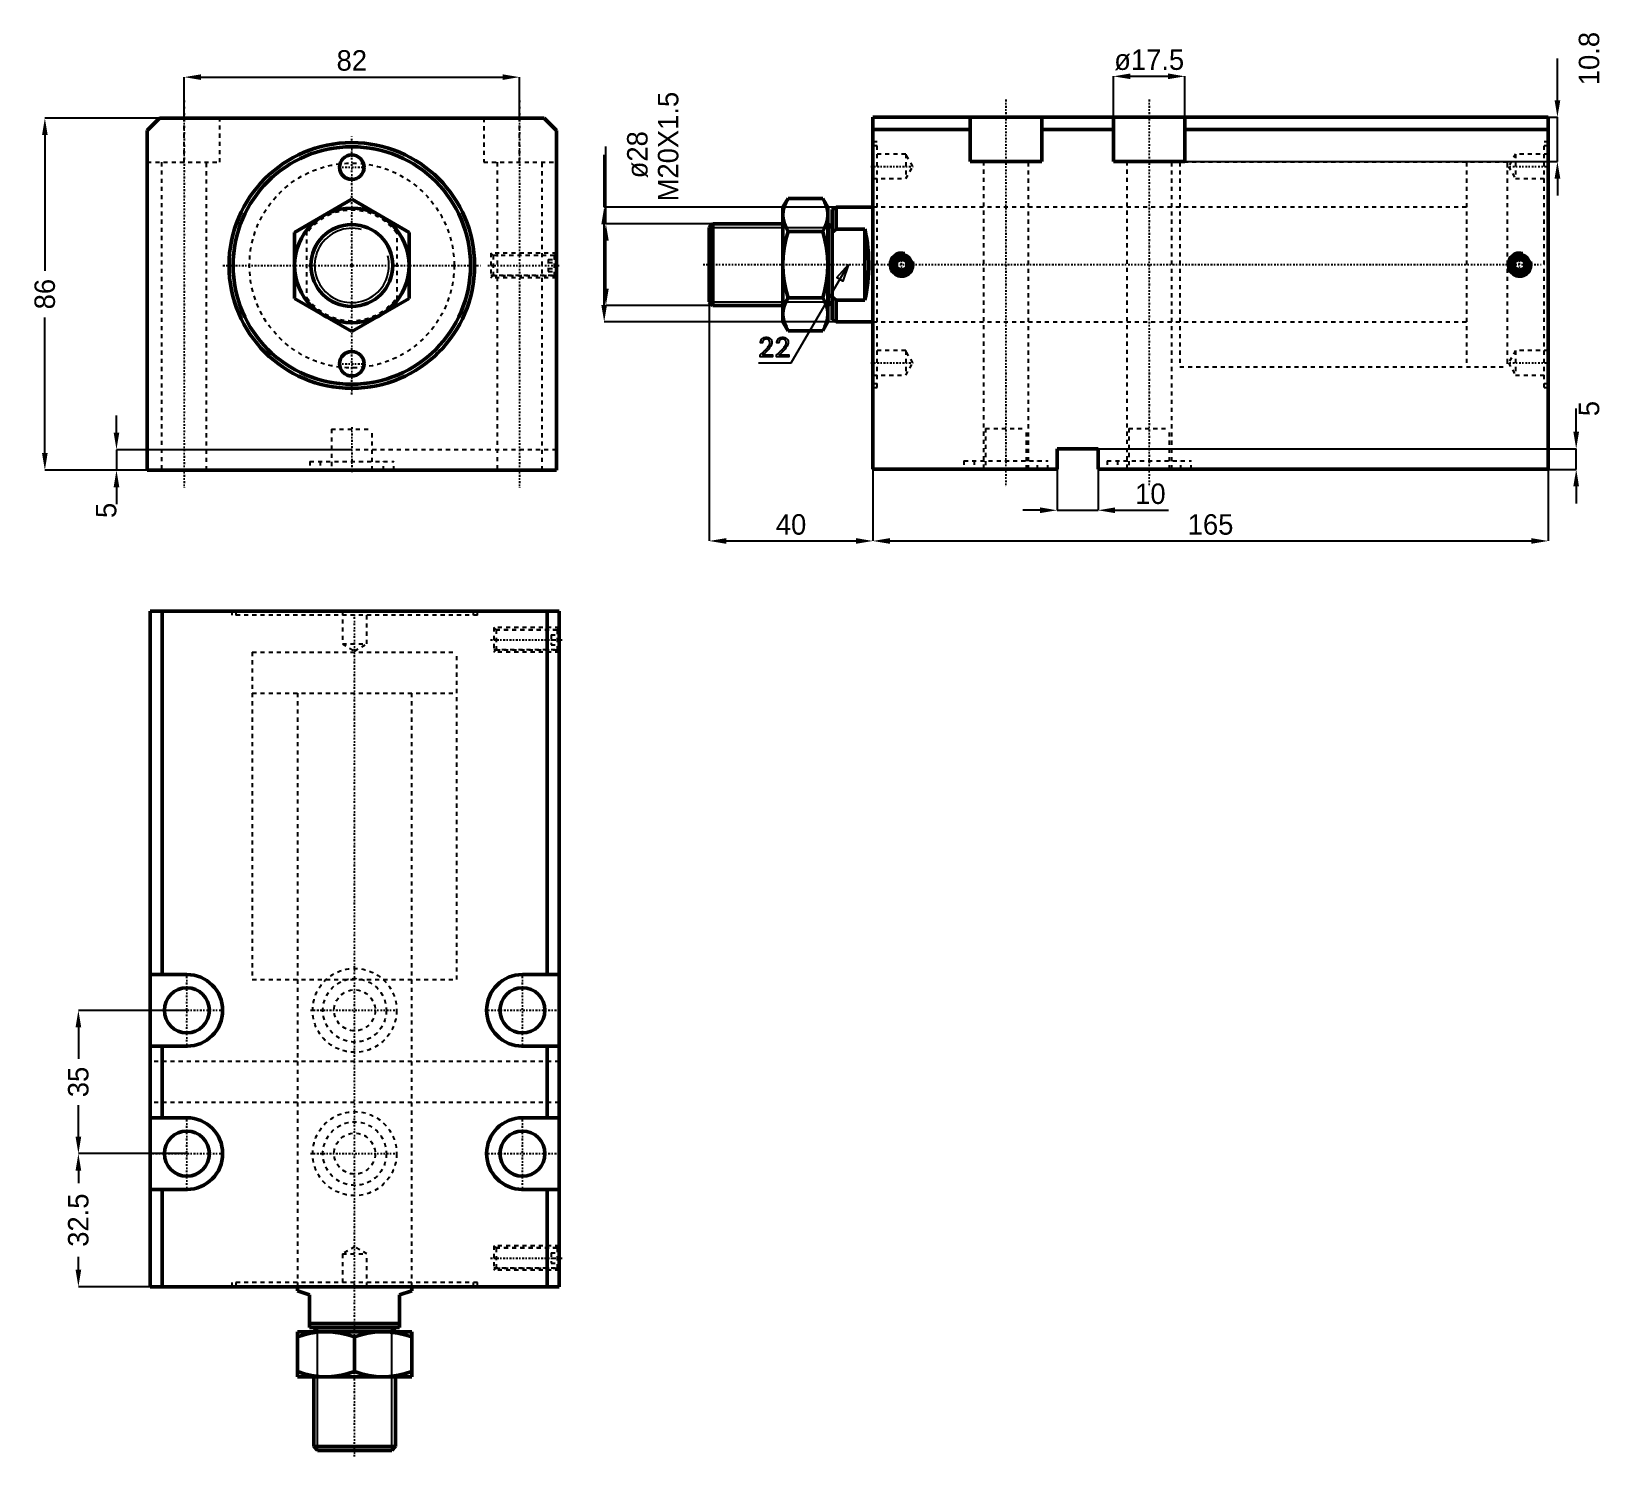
# Model space of a CAD drawing. Header units: millimetres. Extents: x -78 to 306, y -291 to 57.
import ezdxf

# ---------------------------------------------------------------- set-up
doc = ezdxf.new("R2010")
doc.units = ezdxf.units.MM
doc.linetypes.add('Center', pattern=[1.5, 0.45, -0.5, 0.05, -0.5])
doc.linetypes.add('Dashed', pattern=[2, 1, -1])
for name, color, linetype, lineweight in [('2d ConnectionPoints', 7, 'Continuous', 50), ('AM_0', 7, 'Continuous', 50), ('AM_5', 3, 'Continuous', 25), ('AM_7', 7, 'Center', 25), ('AM_9', 6, 'Dashed', 25)]:
    doc.layers.add(name, color=color, linetype=linetype, lineweight=lineweight)
doc.dimstyles.new('ISO-25', dxfattribs={"dimtxt": 2.5, "dimasz": 2.5, "dimexe": 1.25, "dimexo": 0.625, "dimtad": 1, "dimtxsty": 'Standard', "dimcen": 2.5, "dimadec": 0, "dimazin": 0, "dimtfac": 1, "dimtmove": 0, "dimatfit": 3, "dimfxl": 0, "dimarcsym": 0})

# ---------------------------------------------------------------- blocks, each defined once
blk = doc.blocks.new('1_JECX_MF_EXLA_50_70_0_rod__0_in_JECX_MF_160_EXLA_50_70_0__0')
at = {"layer": 'AM_0'}
for p, q in [((-14, 8.08), (0, 16.17)), ((0, 16.17), (14, 8.08)), ((-14, -8.08), (-14, 8.08)), ((14, 8.08), (14, -8.08)), ((0, -16.17), (-14, -8.08)), ((14, -8.08), (0, -16.17))]:
    blk.add_line(p, q, dxfattribs=at)
for radius in [14, 10]:
    blk.add_circle((0, 0), radius, dxfattribs=at)
at = {"layer": 'AM_5'}
blk.add_arc((0, 0), 9.08, 75, 15, dxfattribs=at)
at = {"layer": 'AM_9'}
for p, q in [((-11, -8.66), (-11, 8.66)), ((11, 8.66), (11, -8.66))]:
    blk.add_line(p, q, dxfattribs=at)
for start, end in [(35.4309, 144.5691), (215.4309, 324.5691)]:
    blk.add_arc((0, 0), 13.5, start, end, dxfattribs=at)
blk = doc.blocks.new('2_JECX_MF_EXLA_50_70_0_body__0_in_JECX_MF_160_EXLA_50_70_0__0')
at = {"layer": 'AM_0'}
for p, q in [((-47, 36), (-50, 33)), ((47, 36), (-47, 36)), ((50, 33), (47, 36)), ((-50, 33), (-50, -50)), ((50, -50), (50, 33)), ((-50, -50), (50, -50))]:
    blk.add_line(p, q, dxfattribs=at)
for centre, radius in [((0, 0), 30), ((0, 0), 29), ((0, 24), 3), ((0, -24), 3)]:
    blk.add_circle(centre, radius, dxfattribs=at)
at = {"layer": 'AM_5', "linetype": 'Dashed'}
for p, q in [((50, 3), (34, 3)), ((50, -3), (34, -3))]:
    blk.add_line(p, q, dxfattribs=at)
at = {"layer": 'AM_7'}
for p, q in [((-41, 40.3), (-41, -54.3)), ((41, 40.3), (41, -54.3)), ((0, -31.5), (0, 31.5)), ((-3.15, 24), (3.15, 24)), ((-31.5, 0), (31.5, 0)), ((33.2, 0), (50.8, 0)), ((-3.15, -24), (3.15, -24)), ((0, -39.5), (0, -50.5))]:
    blk.add_line(p, q, dxfattribs=at)
at = {"layer": 'AM_9'}
for p, q in [((-41, 25.2), (-41, 36)), ((-32.25, 25.2), (-32.25, 36)), ((32.25, 36), (32.25, 25.2)), ((41, 25.2), (41, 36)), ((-50, 25.2), (-32.25, 25.2)), ((-46.5, 25.2), (-46.5, -50)), ((-35.5, -50), (-35.5, 25.2)), ((32.25, 25.2), (50, 25.2)), ((35.5, 25.2), (35.5, -50)), ((46.5, -50), (46.5, 25.2)), ((34.54, 2.46), (34, 3)), ((34, 3), (34, -3)), ((49.5, 2.4), (34, 2.4)), ((49.46, 2.46), (34.54, 2.46)), ((34.54, 2.46), (34.54, -2.46)), ((48, 1.44), (50, 1.44)), ((48, 1.44), (48, -1.44)), ((48, 0.72), (50, 0.72)), ((50, 3), (49.46, 2.46)), ((49.46, 2.46), (49.46, -2.46)), ((50, 1.9), (49.5, 2.4)), ((49.5, 2.4), (49.5, -2.4)), ((34, -2.4), (49.5, -2.4)), ((34, -3), (34.54, -2.46)), ((34.54, -2.46), (49.46, -2.46)), ((48, -0.72), (50, -0.72)), ((48, -1.44), (50, -1.44)), ((49.46, -2.46), (50, -3)), ((49.5, -2.4), (50, -1.9)), ((-5, -40), (5, -40)), ((-5, -40), (-5, -50)), ((5, -50), (5, -40)), ((50, -45), (-50, -45)), ((-10.25, -47.9), (10.25, -47.9)), ((-10.25, -47.9), (-10.25, -50)), ((-7.75, -47.9), (-7.75, -50)), ((7.75, -50), (7.75, -47.9)), ((10.25, -50), (10.25, -47.9))]:
    blk.add_line(p, q, dxfattribs=at)
blk.add_circle((0, 0), 25, dxfattribs=at)
blk = doc.blocks.new('*D3')
at = {"layer": 'AM_5', "color": 0, "lineweight": -2}
for p, q in [((-41, 36), (-41, 46)), ((-36.83, 46), (36.83, 46)), ((41, 36), (41, 46))]:
    blk.add_line(p, q, dxfattribs=at)
at = {"layer": 'AM_5', "color": 0}
for points in [[(-36.83, 46.69), (-36.83, 45.31), (-41, 46)], [(36.83, 45.31), (36.83, 46.69), (41, 46)]]:
    blk.add_solid(points, dxfattribs=at)
at = {"layer": 'Defpoints', "color": 0}
for p in [(41, 46), (-41, 36), (41, 36)]:
    blk.add_point(p, dxfattribs=at)
at = {"layer": 'AM_5', "color": 0, "insert": (0, 50.05), "char_height": 5, "attachment_point": 5}
blk.add_mtext('82', dxfattribs=at)
blk = doc.blocks.new('*D4')
at = {"layer": 'AM_5', "color": 0, "lineweight": -2}
for p, q in [((-47, 36), (-75, 36)), ((-75, 31.83), (-75, -1.28)), ((-75, -45.83), (-75, -12.72)), ((-50, -50), (-75, -50))]:
    blk.add_line(p, q, dxfattribs=at)
at = {"layer": 'AM_5', "color": 0}
for points in [[(-74.31, 31.83), (-75.69, 31.83), (-75, 36)], [(-75.69, -45.83), (-74.31, -45.83), (-75, -50)]]:
    blk.add_solid(points, dxfattribs=at)
at = {"layer": 'Defpoints', "color": 0}
for p in [(-47, 36), (-75, -50), (-50, -50)]:
    blk.add_point(p, dxfattribs=at)
at = {"layer": 'AM_5', "color": 0, "insert": (-75, -7), "char_height": 5, "attachment_point": 5, "rotation": 90}
blk.add_mtext('86', dxfattribs=at)
blk = doc.blocks.new('*D5')
at = {"layer": 'AM_5', "color": 0, "lineweight": -2}
for p, q in [((-57.5, -40.83), (-57.5, -36.67)), ((0, -45), (-57.5, -45)), ((-57.5, -45), (-57.5, -50)), ((-50, -50), (-57.5, -50)), ((-57.5, -54.17), (-57.5, -58.33))]:
    blk.add_line(p, q, dxfattribs=at)
at = {"layer": 'AM_5', "color": 0}
for points in [[(-58.19, -40.83), (-56.81, -40.83), (-57.5, -45)], [(-56.81, -54.17), (-58.19, -54.17), (-57.5, -50)]]:
    blk.add_solid(points, dxfattribs=at)
at = {"layer": 'Defpoints', "color": 0}
for p in [(0, -45), (-57.5, -50), (-50, -50)]:
    blk.add_point(p, dxfattribs=at)
at = {"layer": 'AM_5', "color": 0, "insert": (-60, -59.83), "char_height": 5, "attachment_point": 5, "rotation": 90}
blk.add_mtext('5', dxfattribs=at)
blk = doc.blocks.new('1_JECX_MF_EXLA_50_70_0_rod__0_in_JECX_MF_160_EXLA_50_70_0__4')
at = {"layer": 'AM_0'}
for p, q in [((-14, 0), (-14, -1.03)), ((14, -1.03), (14, 0)), ((-11, -2), (-14, -1.03)), ((-11, -10), (-11, -2)), ((14, -1.03), (11, -2)), ((11, -2), (11, -10)), ((14, -11), (-14, -11)), ((-14, -22), (-14, -11)), ((-11, -9), (11, -9)), ((-11, -10), (11, -10)), ((-9.08, -10), (-10, -10.92)), ((-10, -10.92), (10, -10.92)), ((-10, -10.92), (-10, -11)), ((10, -10.92), (9.08, -10)), ((10, -11), (10, -10.92)), ((14, -11), (14, -22)), ((0, -20.75), (0, -12.25)), ((14, -22), (-14, -22)), ((-10, -22), (-10, -39.08)), ((10, -39.08), (10, -22)), ((-10, -39.08), (-9.08, -40)), ((-10, -39.08), (10, -39.08)), ((-9.08, -40), (9.08, -40)), ((9.08, -40), (10, -39.08))]:
    blk.add_line(p, q, dxfattribs=at)
for points in [[(-7, -11), (-7.5, -11.01), (-9.13, -11.12), (-10.75, -11.38), (-12.39, -11.76), (-14, -12.25)], [(0, -12.25), (-1.7, -11.74), (-3.43, -11.34), (-5.21, -11.09), (-7, -11)], [(7, -11), (6.5, -11.01), (4.87, -11.12), (3.25, -11.38), (1.61, -11.76), (0, -12.25)], [(14, -12.25), (12.3, -11.74), (10.57, -11.34), (8.79, -11.09), (7, -11)], [(-14, -20.75), (-12.3, -21.26), (-10.57, -21.66), (-8.79, -21.91), (-7, -22)], [(-7, -22), (-6.5, -21.99), (-4.87, -21.88), (-3.25, -21.62), (-1.61, -21.24), (0, -20.75)], [(0, -20.75), (1.7, -21.26), (3.43, -21.66), (5.21, -21.91), (7, -22)], [(7, -22), (7.5, -21.99), (9.13, -21.88), (10.75, -21.62), (12.39, -21.24), (14, -20.75)]]:
    blk.add_lwpolyline(points, dxfattribs=at)
at = {"layer": 'AM_5'}
for p, q in [((-9.08, -40), (-9.08, -10)), ((9.08, -40), (9.08, -10))]:
    blk.add_line(p, q, dxfattribs=at)
at = {"layer": 'AM_7'}
blk.add_line((0, -41.5), (0, 165.49), dxfattribs=at)
at = {"layer": 'AM_9'}
for p, q in [((-25, 155), (25, 155)), ((-25, 155), (-25, 145)), ((25, 145), (25, 155)), ((-25, 145), (25, 145)), ((-14, 145), (-14, 0)), ((14, 0), (14, 145))]:
    blk.add_line(p, q, dxfattribs=at)
blk = doc.blocks.new('2_JECX_MF_EXLA_50_70_0_body__0_in_JECX_MF_160_EXLA_50_70_0__4')
at = {"layer": 'AM_0'}
for p, q in [((50, 165), (-50, 165)), ((-50, 165), (-50, 0)), ((-47, 165), (-47, 76.25)), ((47, 165), (47, 76.25)), ((50, 165), (50, 0)), ((-41, 76.25), (-50, 76.25)), ((50, 76.25), (41, 76.25)), ((-50, 58.75), (-41, 58.75)), ((-47, 58.75), (-47, 41.25)), ((41, 58.75), (50, 58.75)), ((47, 58.75), (47, 41.25)), ((-41, 41.25), (-50, 41.25)), ((50, 41.25), (41, 41.25)), ((-50, 23.75), (-41, 23.75)), ((-47, 23.75), (-47, 0)), ((41, 23.75), (50, 23.75)), ((47, 23.75), (47, 0)), ((50, 0), (-50, 0))]:
    blk.add_line(p, q, dxfattribs=at)
for centre in [(-41, 67.5), (41, 67.5), (-41, 32.5), (41, 32.5)]:
    blk.add_circle(centre, 5.5, dxfattribs=at)
for centre, start, end in [((-41, 67.5), 270, 90), ((41, 67.5), 90, 270), ((-41, 32.5), 270, 90), ((41, 32.5), 90, 270)]:
    blk.add_arc(centre, 8.75, start, end, dxfattribs=at)
at = {"layer": 'AM_5', "linetype": 'Dashed'}
for p, q in [((50, 161), (34, 161)), ((50, 155), (34, 155)), ((50, 10), (34, 10)), ((50, 4), (34, 4))]:
    blk.add_line(p, q, dxfattribs=at)
at = {"layer": 'AM_7'}
for p, q in [((33.2, 158), (50.8, 158)), ((-41, 58.3125), (-41, 76.6875)), ((41, 58.3125), (41, 76.6875)), ((-50.1875, 67.5), (-31.8125, 67.5)), ((-10.7625, 67.5), (10.7625, 67.5)), ((31.8125, 67.5), (50.1875, 67.5)), ((-41, 23.3125), (-41, 41.6875)), ((41, 23.3125), (41, 41.6875)), ((-50.1875, 32.5), (-31.8125, 32.5)), ((-10.7625, 32.5), (10.7625, 32.5)), ((31.8125, 32.5), (50.1875, 32.5)), ((33.2, 7), (50.8, 7))]:
    blk.add_line(p, q, dxfattribs=at)
at = {"layer": 'AM_9'}
for p, q in [((-30, 165), (-30, 164)), ((30, 164), (-30, 164)), ((-29, 165), (-29, 164)), ((-3, 165), (-3, 157)), ((3, 157), (3, 165)), ((29, 164), (29, 165)), ((30, 164), (30, 165)), ((34, 161), (34, 155)), ((34.5415, 160.4585), (34, 161)), ((49.5, 160.4), (34, 160.4)), ((49.4585, 160.4585), (34.5415, 160.4585)), ((34.5415, 160.4585), (34.5415, 155.5415)), ((48, 159.25), (50, 159.25)), ((48, 159.25), (48, 156.75)), ((48, 158), (50, 158)), ((50, 161), (49.4585, 160.4585)), ((49.4585, 160.4585), (49.4585, 155.5415)), ((49.5, 160.4), (49.5, 155.6)), ((50, 159.9), (49.5, 160.4)), ((-25, 155), (25, 155)), ((-25, 155), (-25, 75)), ((-3, 157), (3, 157)), ((-3, 157), (0, 155.2679)), ((0, 155.2679), (3, 157)), ((25, 75), (25, 155)), ((34, 155.6), (49.5, 155.6)), ((34, 155), (34.5415, 155.5415)), ((34.5415, 155.5415), (49.4585, 155.5415)), ((48, 156.75), (50, 156.75)), ((49.4585, 155.5415), (50, 155)), ((49.5, 155.6), (50, 156.1)), ((-25, 75), (25, 75)), ((-14, 75), (-14, 0)), ((14, 0), (14, 75)), ((50, 55), (-50, 55)), ((50, 45), (-50, 45)), ((0, 9.7321), (-3, 8)), ((-3, 8), (-3, 0)), ((-3, 8), (3, 8)), ((3, 8), (0, 9.7321)), ((3, 0), (3, 8)), ((34, 10), (34, 4)), ((34.5415, 9.4585), (34, 10)), ((49.5, 9.4), (34, 9.4)), ((49.4585, 9.4585), (34.5415, 9.4585)), ((34.5415, 9.4585), (34.5415, 4.5415)), ((48, 8.25), (50, 8.25)), ((48, 8.25), (48, 5.75)), ((50, 10), (49.4585, 9.4585)), ((49.4585, 9.4585), (49.4585, 4.5415)), ((50, 8.9), (49.5, 9.4)), ((49.5, 9.4), (49.5, 4.6)), ((34, 4.6), (49.5, 4.6)), ((34, 4), (34.5415, 4.5415)), ((34.5415, 4.5415), (49.4585, 4.5415)), ((48, 7), (50, 7)), ((48, 5.75), (50, 5.75)), ((49.4585, 4.5415), (50, 4)), ((49.5, 4.6), (50, 5.1)), ((30, 1), (-30, 1)), ((-30, 1), (-30, 0)), ((-29, 1), (-29, 0)), ((29, 0), (29, 1)), ((30, 0), (30, 1))]:
    blk.add_line(p, q, dxfattribs=at)
for centre, radius in [((0, 67.5), 10.25), ((0, 67.5), 7.75), ((0, 67.5), 5), ((0, 32.5), 10.25), ((0, 32.5), 7.75), ((0, 32.5), 5)]:
    blk.add_circle(centre, radius, dxfattribs=at)
blk = doc.blocks.new('*D11')
at = {"layer": 'AM_5', "color": 0, "lineweight": -2}
for p, q in [((-40.31, -181.95), (-66.81, -181.95)), ((-66.81, -186.11), (-66.81, -193.78)), ((-66.81, -212.78), (-66.81, -205.11)), ((-40.31, -216.95), (-66.81, -216.95))]:
    blk.add_line(p, q, dxfattribs=at)
at = {"layer": 'AM_5', "color": 0}
for points in [[(-67.5, -186.11), (-66.11, -186.11), (-66.81, -181.95)], [(-67.5, -212.78), (-66.11, -212.78), (-66.81, -216.95)]]:
    blk.add_solid(points, dxfattribs=at)
at = {"layer": 'Defpoints', "color": 0}
for p in [(-66.81, -181.95), (-40.31, -181.95), (-40.31, -216.95)]:
    blk.add_point(p, dxfattribs=at)
at = {"layer": 'AM_5', "color": 0, "insert": (-66.81, -199.45), "char_height": 5, "attachment_point": 5, "rotation": 90}
blk.add_mtext('35', dxfattribs=at)
blk = doc.blocks.new('*D12')
at = {"layer": 'AM_5', "color": 0, "lineweight": -2}
for p, q in [((-40.31, -216.95), (-66.81, -216.95)), ((-66.81, -221.11), (-66.81, -224.2)), ((-66.81, -245.28), (-66.81, -242.2)), ((-49.31, -249.45), (-66.81, -249.45))]:
    blk.add_line(p, q, dxfattribs=at)
at = {"layer": 'AM_5', "color": 0}
for points in [[(-67.5, -221.11), (-66.11, -221.11), (-66.81, -216.95)], [(-67.5, -245.28), (-66.11, -245.28), (-66.81, -249.45)]]:
    blk.add_solid(points, dxfattribs=at)
at = {"layer": 'Defpoints', "color": 0}
for p in [(-40.31, -216.95), (-66.81, -249.45), (-49.31, -249.45)]:
    blk.add_point(p, dxfattribs=at)
at = {"layer": 'AM_5', "color": 0, "insert": (-66.81, -233.2), "char_height": 5, "attachment_point": 5, "rotation": 90}
blk.add_mtext('32.5', dxfattribs=at)
blk = doc.blocks.new('1_JECX_MF_EXLA_50_70_0_rod__0_in_JECX_MF_160_EXLA_50_70_0__2')
at = {"layer": 'AM_0'}
for p, q in [((-20.75, 16.17), (-22, 14)), ((-20.75, 16.17), (-12.25, 16.17)), ((-11, 14), (-12.25, 16.17)), ((-22, 14), (-22, -14)), ((-11, 14), (-11, -14)), ((-9, 14), (-10, 13.5)), ((-10, 13.5), (-10, -13.5)), ((0, 14), (-9, 14)), ((-9, 14), (-9, 8.66)), ((-39.08, 10), (-40, 9.08)), ((-40, 9.08), (-40, -9.08)), ((-22, 10), (-39.08, 10)), ((-39.08, 10), (-39.08, -10)), ((-20.75, 8.08), (-12.25, 8.08)), ((-10.92, 10), (-11, 10)), ((-10, 9.08), (-10.92, 10)), ((-10.92, 10), (-10.92, -10)), ((-9, 8.66), (-10, 7.83)), ((-2, 8.66), (-9, 8.66)), ((-2, 8.66), (-2, -8.66)), ((-40, -9.08), (-39.08, -10)), ((-39.08, -10), (-22, -10)), ((-20.75, -8.08), (-12.25, -8.08)), ((-11, -10), (-10.92, -10)), ((-10.92, -10), (-10, -9.08)), ((-9, -8.66), (-2, -8.66)), ((-9, -8.66), (-9, -14)), ((-22, -14), (-20.75, -16.17)), ((-12.25, -16.17), (-11, -14)), ((-10, -13.5), (-9, -14)), ((-9, -14), (0, -14)), ((-20.75, -16.17), (-12.25, -16.17))]:
    blk.add_line(p, q, dxfattribs=at)
for points in [[(-20.75, 16.17), (-21.26, 15.18), (-21.66, 14.19), (-21.91, 13.16), (-22, 12.12)], [(-11, 12.12), (-11.01, 12.41), (-11.12, 13.36), (-11.38, 14.29), (-11.76, 15.23), (-12.25, 16.17)], [(-22, 12.12), (-21.99, 11.84), (-21.88, 10.89), (-21.62, 9.96), (-21.24, 9.01), (-20.75, 8.08)], [(-12.25, 8.08), (-11.74, 9.07), (-11.34, 10.06), (-11.09, 11.09), (-11, 12.12)], [(-20.75, 8.08), (-21.26, 6.12), (-21.66, 4.12), (-21.91, 2.07), (-22, 0)], [(-11, 0), (-11, 0.03), (-11.09, 2.05), (-11.33, 4.06), (-11.73, 6.08), (-12.25, 8.08)], [(-2, -8.66), (-1.77, -7.67), (-1.57, -6.62), (-1.39, -5.52), (-1.25, -4.38), (-1.15, -3.2), (-1.07, -2), (-1.03, -0.78), (-1.03, 0.44), (-1.06, 1.65), (-1.12, 2.86), (-1.22, 4.04), (-1.35, 5.2), (-1.51, 6.31), (-1.71, 7.37), (-1.93, 8.38), (-2, 8.66)], [(-22, 0), (-22, -0.03), (-21.91, -2.05), (-21.67, -4.06), (-21.27, -6.08), (-20.75, -8.08)], [(-12.25, -8.08), (-11.74, -6.12), (-11.34, -4.12), (-11.09, -2.07), (-11, 0)], [(-20.75, -8.08), (-21.26, -9.07), (-21.66, -10.06), (-21.91, -11.09), (-22, -12.12)], [(-11, -12.12), (-11.01, -11.84), (-11.12, -10.89), (-11.38, -9.96), (-11.76, -9.01), (-12.25, -8.08)], [(-10, -7.83), (-9.96, -7.86), (-9, -8.66)], [(-22, -12.12), (-21.99, -12.41), (-21.88, -13.36), (-21.62, -14.29), (-21.24, -15.23), (-20.75, -16.17)], [(-12.25, -16.17), (-11.74, -15.18), (-11.34, -14.19), (-11.09, -13.16), (-11, -12.12)]]:
    blk.add_lwpolyline(points, dxfattribs=at)
at = {"layer": 'AM_5'}
for p, q in [((-40, 9.08), (-10, 9.08)), ((-40, -9.08), (-10, -9.08))]:
    blk.add_line(p, q, dxfattribs=at)
at = {"layer": 'AM_7'}
blk.add_line((-41.5, 0), (163.25, 0), dxfattribs=at)
at = {"layer": 'AM_9'}
for p, q in [((155, 25), (145, 25)), ((145, 25), (145, -25)), ((155, 25), (155, -25)), ((145, 14), (0, 14)), ((0, -14), (145, -14)), ((145, -25), (155, -25))]:
    blk.add_line(p, q, dxfattribs=at)
blk = doc.blocks.new('2_JECX_MF_EXLA_50_70_0_body__0_in_JECX_MF_160_EXLA_50_70_0__2')
at = {"layer": 'AM_0'}
for p, q in [((165, 36), (0, 36)), ((0, -50), (0, 36)), ((23.75, 36), (23.75, 25.2)), ((41.25, 25.2), (41.25, 36)), ((58.75, 36), (58.75, 25.2)), ((76.25, 25.2), (76.25, 36)), ((165, -50), (165, 36)), ((23.75, 33), (0, 33)), ((58.75, 33), (41.25, 33)), ((165, 33), (76.25, 33)), ((23.75, 25.2), (41.25, 25.2)), ((58.75, 25.2), (76.25, 25.2)), ((7, 1.44), (5.75, 0.72)), ((5.75, 0.72), (5.75, -0.72)), ((8.25, 0.72), (7, 1.44)), ((8.25, -0.72), (8.25, 0.72)), ((158, 1.44), (156.75, 0.72)), ((156.75, 0.72), (156.75, -0.72)), ((159.25, 0.72), (158, 1.44)), ((159.25, -0.72), (159.25, 0.72)), ((5.75, -0.72), (7, -1.44)), ((7, -1.44), (8.25, -0.72)), ((156.75, -0.72), (158, -1.44)), ((158, -1.44), (159.25, -0.72)), ((45, -45), (45, -50)), ((55, -45), (45, -45)), ((55, -50), (55, -45)), ((45, -50), (0, -50)), ((165, -50), (55, -50))]:
    blk.add_line(p, q, dxfattribs=at)
for centre, radius in [((7, 0), 2.46), ((7, 0), 2.4), ((7, 0), 1.9), ((158, 0), 2.46), ((158, 0), 2.4), ((158, 0), 1.9)]:
    blk.add_circle(centre, radius, dxfattribs=at)
at = {"layer": 'AM_5'}
for centre in [(7, 0), (158, 0)]:
    blk.add_arc(centre, 3, 75, 15, dxfattribs=at)
at = {"layer": 'AM_7'}
for p, q in [((32.5, 40.3), (32.5, -54.3)), ((67.5, 40.3), (67.5, -54.3)), ((-0.49, 24), (10.22, 24)), ((154.78, 24), (165.49, 24)), ((7, -3.15), (7, 3.15)), ((158, -3.15), (158, 3.15)), ((165.05, 0), (163.95, 0)), ((-0.49, -24), (10.22, -24)), ((154.78, -24), (165.49, -24))]:
    blk.add_line(p, q, dxfattribs=at)
at = {"layer": 'AM_9'}
for p, q in [((1, 30), (0, 30)), ((1, 29), (0, 29)), ((8, 27), (0, 27)), ((1, -30), (1, 30)), ((9.73, 24), (8, 27)), ((8, 27), (8, 21)), ((157, 27), (155.27, 24)), ((165, 27), (157, 27)), ((157, 27), (157, 21)), ((164, -30), (164, 30)), ((165, 30), (164, 30)), ((165, 29), (164, 29)), ((8, 21), (9.73, 24)), ((27, 25.2), (27, -50)), ((38, -50), (38, 25.2)), ((62, 25.2), (62, -50)), ((73, -50), (73, 25.2)), ((155, 25), (75, 25)), ((75, 25), (75, -25)), ((155, 25), (155, -25)), ((155.27, 24), (157, 21)), ((0, 21), (8, 21)), ((157, 21), (165, 21)), ((75, 14), (0, 14)), ((0, -14), (75, -14)), ((8, -21), (0, -21)), ((9.73, -24), (8, -21)), ((8, -21), (8, -27)), ((157, -21), (155.27, -24)), ((165, -21), (157, -21)), ((157, -21), (157, -27)), ((8, -27), (9.73, -24)), ((75, -25), (155, -25)), ((155.27, -24), (157, -27)), ((0, -27), (8, -27)), ((0, -29), (1, -29)), ((0, -30), (1, -30)), ((157, -27), (165, -27)), ((164, -29), (165, -29)), ((164, -30), (165, -30)), ((27.5, -40), (37.5, -40)), ((27.5, -40), (27.5, -50)), ((37.5, -50), (37.5, -40)), ((62.5, -40), (72.5, -40)), ((62.5, -40), (62.5, -50)), ((72.5, -50), (72.5, -40)), ((22.25, -47.9), (42.75, -47.9)), ((22.25, -47.9), (22.25, -50)), ((24.75, -47.9), (24.75, -50)), ((40.25, -50), (40.25, -47.9)), ((42.75, -50), (42.75, -47.9)), ((57.25, -47.9), (77.75, -47.9)), ((57.25, -47.9), (57.25, -50)), ((59.75, -47.9), (59.75, -50)), ((75.25, -50), (75.25, -47.9)), ((77.75, -50), (77.75, -47.9))]:
    blk.add_line(p, q, dxfattribs=at)
blk = doc.blocks.new('*D24')
at = {"layer": 'AM_5', "color": 0, "lineweight": -2}
for p, q in [((186.08, 36.2), (186.08, 46.2)), ((190.25, 46.2), (199.42, 46.2)), ((203.58, 36.2), (203.58, 46.2))]:
    blk.add_line(p, q, dxfattribs=at)
at = {"layer": 'AM_5', "color": 0}
for points in [[(190.25, 46.9), (190.25, 45.51), (186.08, 46.2)], [(199.42, 46.9), (199.42, 45.51), (203.58, 46.2)]]:
    blk.add_solid(points, dxfattribs=at)
at = {"layer": 'Defpoints', "color": 0}
for p in [(203.58, 46.2), (186.08, 36.2), (203.58, 36.2)]:
    blk.add_point(p, dxfattribs=at)
at = {"layer": 'AM_5', "color": 0, "insert": (194.83, 50.2), "char_height": 5, "attachment_point": 5}
blk.add_mtext('ø17.5', dxfattribs=at)
blk = doc.blocks.new('*D25')
at = {"layer": 'AM_5', "color": 0, "lineweight": -2}
for p, q in [((294.58, 40.37), (294.58, 50.54)), ((203.58, 36.2), (294.58, 36.2)), ((294.58, 25.4), (294.58, 36.2)), ((203.58, 25.4), (294.58, 25.4)), ((294.58, 21.24), (294.58, 17.07))]:
    blk.add_line(p, q, dxfattribs=at)
at = {"layer": 'AM_5', "color": 0}
for points in [[(293.89, 40.37), (295.28, 40.37), (294.58, 36.2)], [(293.89, 21.24), (295.28, 21.24), (294.58, 25.4)]]:
    blk.add_solid(points, dxfattribs=at)
at = {"layer": 'Defpoints', "color": 0}
for p in [(203.58, 36.2), (294.58, 36.2), (203.58, 25.4)]:
    blk.add_point(p, dxfattribs=at)
at = {"layer": 'AM_5', "color": 0, "insert": (302.33, 50.54), "char_height": 5, "attachment_point": 5, "rotation": 90}
blk.add_mtext('10.8', dxfattribs=at)
blk = doc.blocks.new('*D26')
at = {"layer": 'AM_5', "color": 0, "lineweight": -2}
for p, q in [((127.33, -49.8), (127.33, -67.3)), ((292.33, -49.8), (292.33, -67.3)), ((131.5, -67.3), (288.17, -67.3))]:
    blk.add_line(p, q, dxfattribs=at)
at = {"layer": 'AM_5', "color": 0}
for points in [[(131.5, -66.6), (131.5, -67.99), (127.33, -67.3)], [(288.17, -66.6), (288.17, -67.99), (292.33, -67.3)]]:
    blk.add_solid(points, dxfattribs=at)
at = {"layer": 'Defpoints', "color": 0}
for p in [(127.33, -49.8), (292.33, -49.8), (292.33, -67.3)]:
    blk.add_point(p, dxfattribs=at)
at = {"layer": 'AM_5', "color": 0, "insert": (209.83, -63.3), "char_height": 5, "attachment_point": 5}
blk.add_mtext('165', dxfattribs=at)
blk = doc.blocks.new('*D27')
at = {"layer": 'AM_5', "color": 0, "lineweight": -2}
for p, q in [((87.33, 0.2), (87.33, -67.3)), ((127.33, -49.8), (127.33, -67.3)), ((91.5, -67.3), (123.17, -67.3))]:
    blk.add_line(p, q, dxfattribs=at)
at = {"layer": 'AM_5', "color": 0}
for points in [[(91.5, -66.6), (91.5, -67.99), (87.33, -67.3)], [(123.17, -66.6), (123.17, -67.99), (127.33, -67.3)]]:
    blk.add_solid(points, dxfattribs=at)
at = {"layer": 'Defpoints', "color": 0}
for p in [(87.33, 0.2), (127.33, -49.8), (127.33, -67.3)]:
    blk.add_point(p, dxfattribs=at)
at = {"layer": 'AM_5', "color": 0, "insert": (107.33, -63.3), "char_height": 5, "attachment_point": 5}
blk.add_mtext('40', dxfattribs=at)
blk = doc.blocks.new('*D28')
at = {"layer": 'AM_5', "color": 0, "lineweight": -2}
for p, q in [((61.67, 14.2), (61.67, 27.04)), ((118.33, 14.2), (61.67, 14.2)), ((61.67, -9.63), (61.67, 10.04)), ((118.33, -13.8), (61.67, -13.8))]:
    blk.add_line(p, q, dxfattribs=at)
at = {"layer": 'AM_5', "color": 0}
for points in [[(60.97, 10.04), (62.36, 10.04), (61.67, 14.2)], [(60.97, -9.63), (62.36, -9.63), (61.67, -13.8)]]:
    blk.add_solid(points, dxfattribs=at)
at = {"layer": 'Defpoints', "color": 0}
for p in [(61.67, 14.2), (118.33, 14.2), (118.33, -13.8)]:
    blk.add_point(p, dxfattribs=at)
at = {"layer": 'AM_5', "color": 0, "insert": (69.83, 27.04), "char_height": 5, "attachment_point": 5, "rotation": 90}
blk.add_mtext('ø28', dxfattribs=at)
blk = doc.blocks.new('*D29')
at = {"layer": 'AM_5', "color": 0, "lineweight": -2}
for p, q in [((62.08, 10.2), (62.08, 29.04)), ((88.25, 10.2), (62.08, 10.2)), ((62.08, -5.63), (62.08, 6.04)), ((88.33, -9.8), (62.08, -9.8))]:
    blk.add_line(p, q, dxfattribs=at)
at = {"layer": 'AM_5', "color": 0}
for points in [[(61.39, 6.04), (62.78, 6.04), (62.08, 10.2)], [(61.39, -5.63), (62.78, -5.63), (62.08, -9.8)]]:
    blk.add_solid(points, dxfattribs=at)
at = {"layer": 'Defpoints', "color": 0}
for p in [(62.08, 10.2), (88.25, 10.2), (88.33, -9.8)]:
    blk.add_point(p, dxfattribs=at)
at = {"layer": 'AM_5', "color": 0, "insert": (77.33, 29.04), "char_height": 5, "attachment_point": 5, "rotation": 90}
blk.add_mtext('M20X1.5', dxfattribs=at)
blk = doc.blocks.new('*D30')
at = {"layer": 'AM_5', "color": 0, "lineweight": -2}
for p, q in [((172.33, -44.8), (172.33, -59.8)), ((182.33, -49.8), (182.33, -59.8)), ((168.17, -59.8), (164, -59.8)), ((172.33, -59.8), (182.33, -59.8)), ((186.5, -59.8), (199.55, -59.8))]:
    blk.add_line(p, q, dxfattribs=at)
at = {"layer": 'AM_5', "color": 0}
for points in [[(168.17, -59.1), (168.17, -60.49), (172.33, -59.8)], [(186.5, -59.1), (186.5, -60.49), (182.33, -59.8)]]:
    blk.add_solid(points, dxfattribs=at)
at = {"layer": 'Defpoints', "color": 0}
for p in [(172.33, -44.8), (182.33, -49.8), (182.33, -59.8)]:
    blk.add_point(p, dxfattribs=at)
at = {"layer": 'AM_5', "color": 0, "insert": (195.13, -55.8), "char_height": 5, "attachment_point": 5}
blk.add_mtext('10', dxfattribs=at)
blk = doc.blocks.new('*D31')
at = {"layer": 'AM_5', "color": 0, "lineweight": -2}
for p, q in [((299.17, -40.63), (299.17, -34.96)), ((172.33, -44.8), (299.17, -44.8)), ((299.17, -49.8), (299.17, -44.8)), ((182.33, -49.8), (299.17, -49.8)), ((299.17, -53.96), (299.17, -58.13))]:
    blk.add_line(p, q, dxfattribs=at)
at = {"layer": 'AM_5', "color": 0}
for points in [[(298.47, -40.63), (299.86, -40.63), (299.17, -44.8)], [(298.47, -53.96), (299.86, -53.96), (299.17, -49.8)]]:
    blk.add_solid(points, dxfattribs=at)
at = {"layer": 'Defpoints', "color": 0}
for p in [(172.33, -44.8), (182.33, -49.8), (299.17, -49.8)]:
    blk.add_point(p, dxfattribs=at)
at = {"layer": 'AM_5', "color": 0, "insert": (302.33, -34.96), "char_height": 5, "attachment_point": 5, "rotation": 90}
blk.add_mtext('5', dxfattribs=at)

msp = doc.modelspace()

# ---------------------------------------------------------------- linework, layer by layer
at = {"layer": '2d ConnectionPoints'}
for p in [(0, 0), (127.333, 0.205), (0.695, -249.448)]:
    msp.add_point(p, dxfattribs=at)
at = {"layer": 'AM_5'}
for p, q in [((107.333, -23.795), (121.333, 0.205)), ((99.333, -23.795), (107.333, -23.795))]:
    msp.add_line(p, q, dxfattribs=at)
for points in [[(121.333, 0.205), (119.953, -3.814), (118.513, -2.974), (121.333, 0.205)], [(99.979, -21.684), (99.979, -21.684), (100.193, -21.489), (100.498, -21.203), (100.498, -21.203), (100.784, -20.926), (100.964, -20.747), (100.964, -20.747), (101.136, -20.566), (101.383, -20.281), (101.383, -20.281), (101.616, -19.982), (101.764, -19.773), (101.764, -19.773), (101.893, -19.565), (102.034, -19.269), (102.034, -19.269), (102.11, -18.992), (102.124, -18.818), (102.124, -18.818), (102.12, -18.72), (102.097, -18.581), (102.097, -18.581), (102.054, -18.453), (102.014, -18.372), (102.014, -18.372), (101.966, -18.298), (101.883, -18.199), (101.883, -18.199), (101.784, -18.117), (101.71, -18.07), (101.71, -18.07), (101.631, -18.032), (101.505, -17.99), (101.505, -17.99), (101.37, -17.967), (101.276, -17.963), (101.276, -17.963), (101.172, -17.967), (101.024, -17.991), (101.024, -17.991), (100.887, -18.034), (100.802, -18.073), (100.802, -18.073), (100.722, -18.122), (100.616, -18.209), (100.616, -18.209), (100.527, -18.314), (100.477, -18.394), (100.477, -18.394), (100.434, -18.48), (100.389, -18.622), (100.389, -18.622), (100.364, -18.778), (100.36, -18.889), (99.872, -18.889), (99.872, -18.889), (99.88, -18.722), (99.919, -18.49), (99.919, -18.49), (99.993, -18.28), (100.061, -18.151), (100.061, -18.151), (100.141, -18.034), (100.282, -17.88), (100.282, -17.88), (100.446, -17.753), (100.569, -17.683), (100.569, -17.683), (100.7, -17.626), (100.906, -17.564), (100.906, -17.564), (101.124, -17.531), (101.276, -17.524), (101.276, -17.524), (101.418, -17.53), (101.625, -17.562), (101.625, -17.562), (101.822, -17.62), (101.949, -17.674), (101.949, -17.674), (102.069, -17.739), (102.23, -17.858), (102.23, -17.858), (102.368, -18.002), (102.448, -18.112), (102.448, -18.112), (102.515, -18.232), (102.588, -18.428), (102.588, -18.428), (102.627, -18.642), (102.635, -18.795), (102.635, -18.795), (102.623, -18.968), (102.565, -19.235), (102.565, -19.235), (102.458, -19.508), (102.358, -19.695), (102.358, -19.695), (102.244, -19.881), (102.059, -20.15), (102.059, -20.15), (101.857, -20.407), (101.713, -20.571), (101.713, -20.571), (101.558, -20.738), (101.298, -21.009), (101.298, -21.009), (101.005, -21.305), (100.792, -21.515), (100.447, -21.853), (102.774, -21.856), (102.774, -22.295), (99.807, -22.295), (99.807, -21.84), (99.979, -21.684)], [(103.979, -21.684), (103.979, -21.684), (104.193, -21.489), (104.498, -21.203), (104.498, -21.203), (104.784, -20.926), (104.964, -20.747), (104.964, -20.747), (105.136, -20.566), (105.383, -20.281), (105.383, -20.281), (105.616, -19.982), (105.764, -19.773), (105.764, -19.773), (105.893, -19.565), (106.034, -19.269), (106.034, -19.269), (106.11, -18.992), (106.124, -18.818), (106.124, -18.818), (106.12, -18.72), (106.097, -18.581), (106.097, -18.581), (106.054, -18.453), (106.014, -18.372), (106.014, -18.372), (105.966, -18.298), (105.883, -18.199), (105.883, -18.199), (105.784, -18.117), (105.71, -18.07), (105.71, -18.07), (105.631, -18.032), (105.505, -17.99), (105.505, -17.99), (105.37, -17.967), (105.276, -17.963), (105.276, -17.963), (105.172, -17.967), (105.024, -17.991), (105.024, -17.991), (104.887, -18.034), (104.802, -18.073), (104.802, -18.073), (104.722, -18.122), (104.616, -18.209), (104.616, -18.209), (104.527, -18.314), (104.477, -18.394), (104.477, -18.394), (104.434, -18.48), (104.389, -18.622), (104.389, -18.622), (104.364, -18.778), (104.36, -18.889), (103.872, -18.889), (103.872, -18.889), (103.88, -18.722), (103.919, -18.49), (103.919, -18.49), (103.993, -18.28), (104.061, -18.151), (104.061, -18.151), (104.141, -18.034), (104.282, -17.88), (104.282, -17.88), (104.446, -17.753), (104.569, -17.683), (104.569, -17.683), (104.7, -17.626), (104.906, -17.564), (104.906, -17.564), (105.124, -17.531), (105.276, -17.524), (105.276, -17.524), (105.418, -17.53), (105.625, -17.562), (105.625, -17.562), (105.822, -17.62), (105.949, -17.674), (105.949, -17.674), (106.069, -17.739), (106.23, -17.858), (106.23, -17.858), (106.368, -18.002), (106.448, -18.112), (106.448, -18.112), (106.515, -18.232), (106.588, -18.428), (106.588, -18.428), (106.627, -18.642), (106.635, -18.795), (106.635, -18.795), (106.623, -18.968), (106.565, -19.235), (106.565, -19.235), (106.458, -19.508), (106.358, -19.695), (106.358, -19.695), (106.244, -19.881), (106.059, -20.15), (106.059, -20.15), (105.857, -20.407), (105.713, -20.571), (105.713, -20.571), (105.558, -20.738), (105.298, -21.009), (105.298, -21.009), (105.005, -21.305), (104.792, -21.515), (104.447, -21.853), (106.774, -21.856), (106.774, -22.295), (103.807, -22.295), (103.807, -21.84), (103.979, -21.684)]]:
    msp.add_lwpolyline(points, dxfattribs=at)

# ---------------------------------------------------------------- block references
for name, p in [('2_JECX_MF_EXLA_50_70_0_body__0_in_JECX_MF_160_EXLA_50_70_0__0', (0, 0)), ('2_JECX_MF_EXLA_50_70_0_body__0_in_JECX_MF_160_EXLA_50_70_0__2', (127.333, 0.205)), ('1_JECX_MF_EXLA_50_70_0_rod__0_in_JECX_MF_160_EXLA_50_70_0__2', (127.333, 0.205)), ('1_JECX_MF_EXLA_50_70_0_rod__0_in_JECX_MF_160_EXLA_50_70_0__0', (0, 0)), ('2_JECX_MF_EXLA_50_70_0_body__0_in_JECX_MF_160_EXLA_50_70_0__4', (0.695, -249.448)), ('1_JECX_MF_EXLA_50_70_0_rod__0_in_JECX_MF_160_EXLA_50_70_0__4', (0.695, -249.448))]:
    msp.add_blockref(name, p)

# ---------------------------------------------------------------- dimensions: what is measured, and where the dimension line sits
for base, p1, p2, text, picture, middle in [((294.583, 36.205), (203.583, 25.405), (203.583, 36.205), '10.8', '*D25', (302.333, 50.538)), ((62.083, 10.205), (88.333, -9.795), (88.253, 10.205), 'M20X1.5', '*D29', (77.333, 29.038)), ((-75, -50), (-47, 36), (-50, -50), '86', '*D4', (-75, -7)), ((61.666, 14.205), (118.333, -13.795), (118.333, 14.205), 'ø28', '*D28', (69.833, 27.038)), ((299.166, -49.795), (172.333, -44.795), (182.333, -49.795), '5', '*D31', (302.333, -34.962)), ((-57.5, -50), (0, -45), (-50, -50), '5', '*D5', (-60, -59.833)), ((-66.805, -181.948), (-40.305, -216.948), (-40.305, -181.948), '35', '*D11', (-66.805, -199.448)), ((-66.805, -249.448), (-40.305, -216.948), (-49.305, -249.448), '32.5', '*D12', (-66.805, -233.198))]:
    dim = msp.add_linear_dim(base=base, p1=p1, p2=p2, angle=90, text=text, dimstyle='ISO-25', override={"dimtxt": 5, "dimasz": 4.166667, "dimexe": 0, "dimexo": 0, "dimgap": 1.5}, dxfattribs=at)
    dim.commit()
    dim.dimension.update_dxf_attribs({"geometry": picture, "text_midpoint": middle, "dimtype": 160, "text_rotation": 90})
for base, p1, p2, text, picture, middle in [((41, 46), (-41, 36), (41, 36), '82', '*D3', (0, 46)), ((203.583, 46.205), (186.083, 36.205), (203.583, 36.205), 'ø17.5', '*D24', (194.833, 46.205)), ((127.333, -67.295), (87.333, 0.205), (127.333, -49.795), '40', '*D27', (107.333, -67.295)), ((182.333, -59.795), (172.333, -44.795), (182.333, -49.795), '10', '*D30', (195.132, -59.795)), ((292.333, -67.295), (127.333, -49.795), (292.333, -49.795), '165', '*D26', (209.833, -67.295))]:
    dim = msp.add_linear_dim(base=base, p1=p1, p2=p2, text=text, dimstyle='ISO-25', override={"dimtxt": 5, "dimasz": 4.166667, "dimexe": 0, "dimexo": 0, "dimgap": 1.5}, dxfattribs=at)
    dim.commit()
    dim.dimension.update_dxf_attribs({"geometry": picture, "text_midpoint": middle, "dimtype": 160})

doc.saveas('drawing.dxf')
